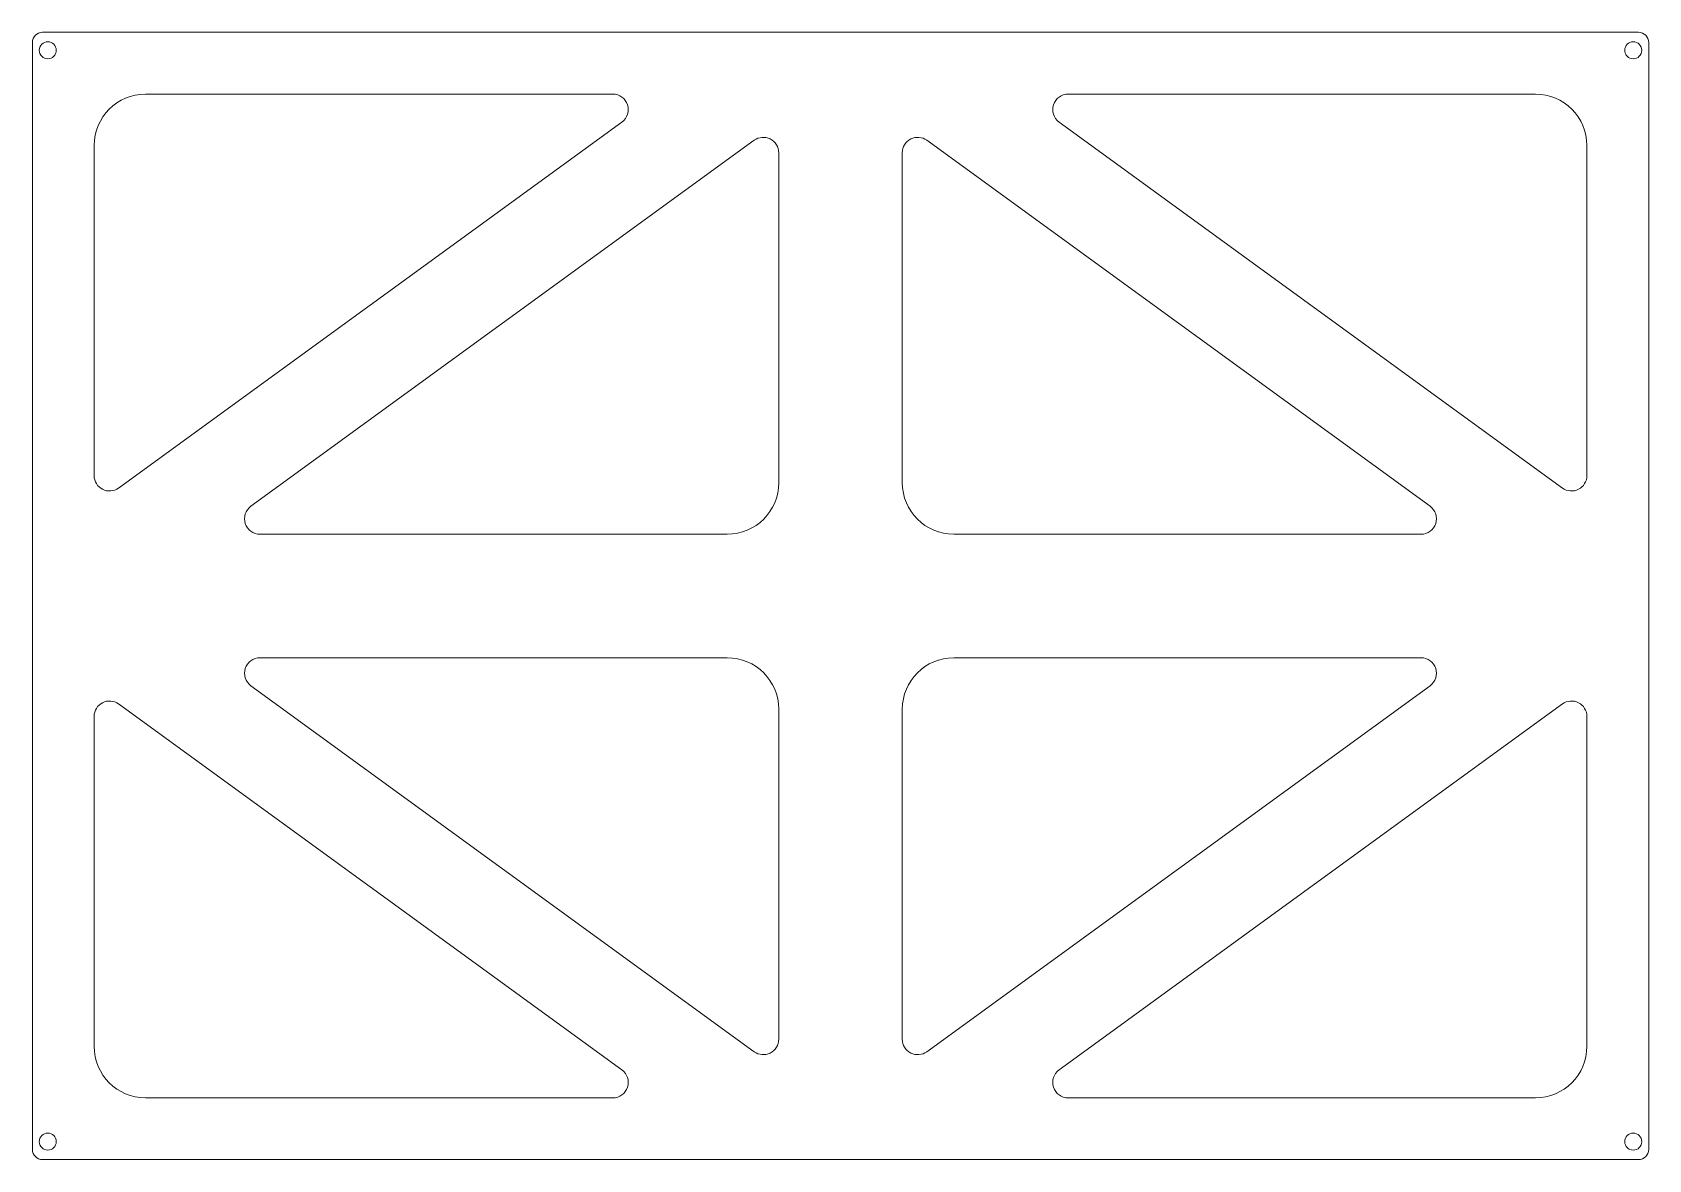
# Model space of a CAD drawing. Header units: millimetres. Extents: x 53 to 367, y 31 to 250.
import ezdxf

# ---------------------------------------------------------------- set-up
doc = ezdxf.new("R2010")
doc.units = ezdxf.units.MM

msp = doc.modelspace()

# ---------------------------------------------------------------- linework, layer by layer
at = {"color": 7, "linetype": 'Continuous', "lineweight": 15}
for p, q in [((364.86, 249.82), (54.86, 249.82)), ((52.86, 247.82), (52.86, 32.82)), ((366.86, 32.82), (366.86, 247.82)), ((165.63, 237.82), (74.86, 237.82)), ((254.08, 237.82), (344.86, 237.82)), ((69.62, 161.28), (167.39, 232.39)), ((350.09, 161.28), (252.32, 232.39)), ((64.86, 227.82), (64.86, 163.71)), ((95.32, 157.74), (193.09, 228.85)), ((197.86, 226.42), (197.86, 162.32)), ((221.86, 226.42), (221.86, 162.32)), ((324.39, 157.74), (226.62, 228.85)), ((354.86, 227.82), (354.86, 163.71)), ((187.86, 152.32), (97.08, 152.32)), ((231.86, 152.32), (322.63, 152.32)), ((187.86, 128.32), (97.08, 128.32)), ((231.86, 128.32), (322.63, 128.32)), ((95.32, 122.89), (193.09, 51.78)), ((324.39, 122.89), (226.62, 51.78)), ((69.62, 119.35), (167.39, 48.24)), ((350.09, 119.35), (252.32, 48.24)), ((64.86, 52.82), (64.86, 116.92)), ((197.86, 54.21), (197.86, 118.32)), ((221.86, 54.21), (221.86, 118.32)), ((354.86, 52.82), (354.86, 116.92)), ((165.63, 42.82), (74.86, 42.82)), ((254.08, 42.82), (344.86, 42.82)), ((54.86, 30.82), (364.86, 30.82))]:
    msp.add_line(p, q, dxfattribs=at)
for centre in [(55.86, 246.32), (363.86, 246.32), (55.86, 34.32), (363.86, 34.32)]:
    msp.add_circle(centre, 1.65, dxfattribs=at)
for centre, radius, start, end in [((54.86, 247.82), 2, 90, 180), ((364.86, 247.82), 2, 0, 90), ((74.86, 227.82), 10, 90, 180), ((165.63, 234.82), 3, 306.0274, 90), ((254.08, 234.82), 3, 90, 233.9726), ((344.86, 227.82), 10, 0, 90), ((194.86, 226.42), 3, 0, 126.0274), ((224.86, 226.42), 3, 53.9726, 180), ((67.86, 163.71), 3, 180, 306.0274), ((351.86, 163.71), 3, 233.9726, 0), ((187.86, 162.32), 10, 270, 0), ((231.86, 162.32), 10, 180, 270), ((97.08, 155.32), 3, 126.0274, 270), ((322.63, 155.32), 3, 270, 53.9726), ((97.08, 125.32), 3, 90, 233.9726), ((187.86, 118.32), 10, 0, 90), ((231.86, 118.32), 10, 90, 180), ((322.63, 125.32), 3, 306.0274, 90), ((67.86, 116.92), 3, 53.9726, 180), ((351.86, 116.92), 3, 0, 126.0274), ((194.86, 54.21), 3, 233.9726, 0), ((224.86, 54.21), 3, 180, 306.0274), ((74.86, 52.82), 10, 180, 270), ((344.86, 52.82), 10, 270, 0), ((165.63, 45.82), 3, 270, 53.9726), ((254.08, 45.82), 3, 126.0274, 270), ((54.86, 32.82), 2, 180, 270), ((364.86, 32.82), 2, 270, 0)]:
    msp.add_arc(centre, radius, start, end, dxfattribs=at)

doc.saveas('drawing.dxf')
